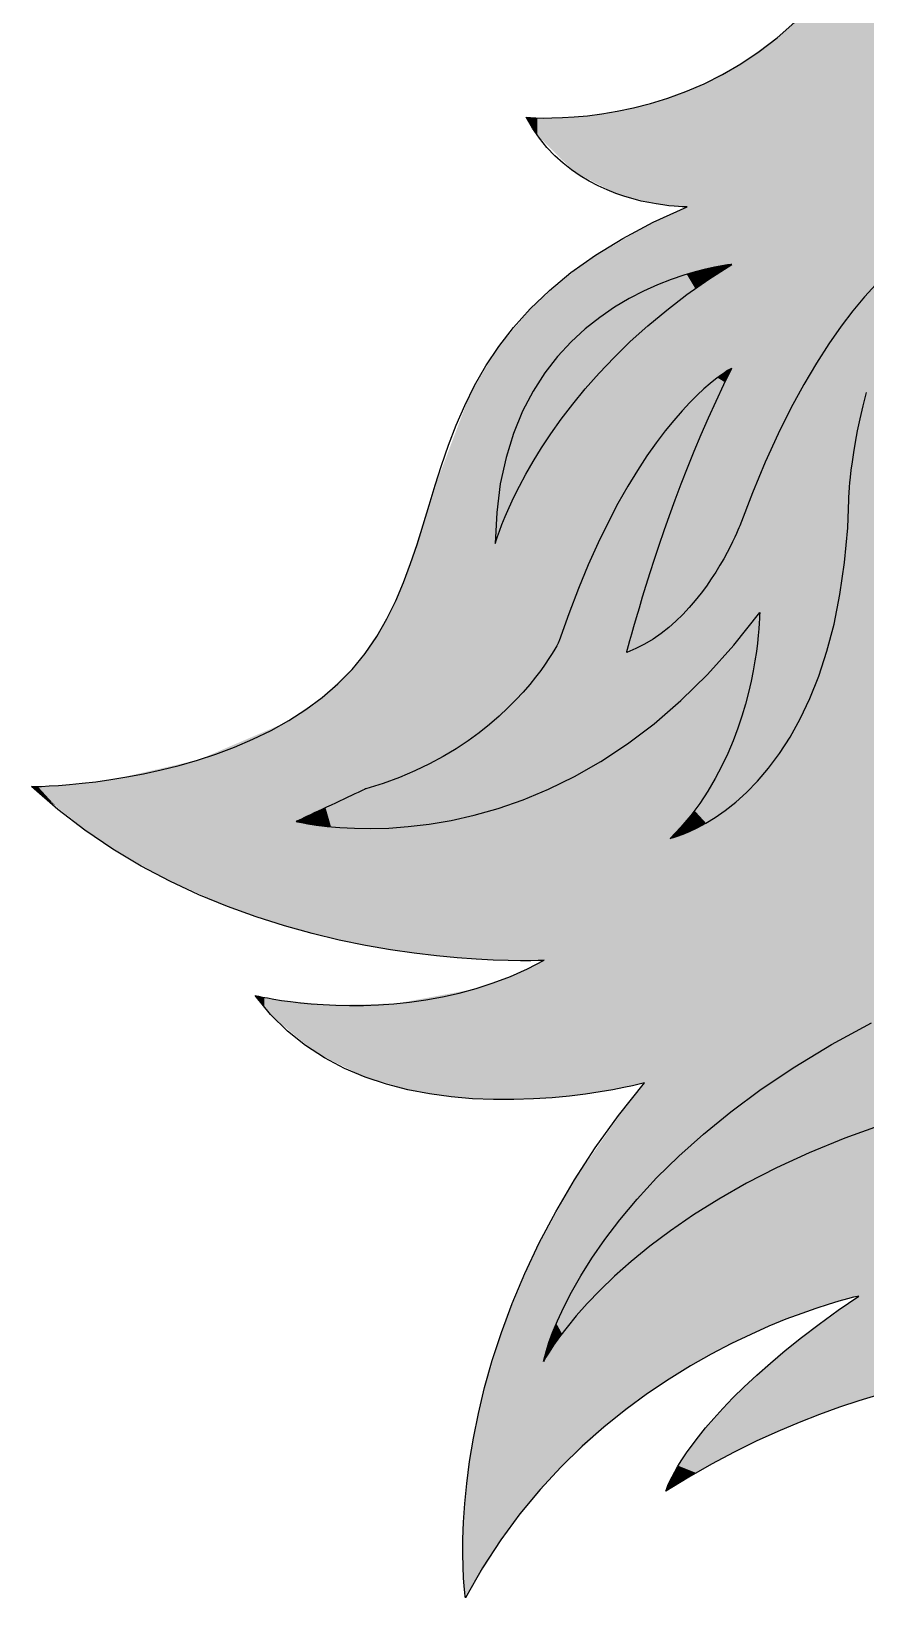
# Model space of a CAD drawing. Extents: x -42 to 1278, y -123 to 984.
# Drawn here: x -42 to 350, y -120 to 615 of the extents above; entities that cross this region are included whole.
import ezdxf

# ---------------------------------------------------------------- set-up
doc = ezdxf.new("R2010")
doc.units = 0
doc.layers.add('CABELLERA', color=7, linetype='CONTINUOUS')
doc.layers.add('CONTORNO_LON', color=7, linetype='CONTINUOUS')

# ---------------------------------------------------------------- blocks, each defined once
blk = doc.blocks.new('*U25')
at = {"layer": 'CONTORNO_LON', "color": 7, "linetype": 'CONTINUOUS'}
for points in [[(346.36, 21.97), (346, 742.89), (346.36, 743.09)], [(346, 21.88), (346, 742.89), (346.36, 21.97)], [(354.18, -24.93), (346.36, 743.09), (354.18, 747.39)], [(346.36, -27.32), (346.36, 743.09), (354.18, -24.93)], [(346, 21.88), (341.73, 652.1), (346, 658.5)], [(341.73, 20.84), (331.3, 636.45), (341.73, 652.1)], [(341.73, 20.84), (341.73, 652.1), (346, 21.88)], [(330.14, 17.42), (316.1, 619.96), (330.14, 634.72)], [(331.3, 17.82), (330.14, 634.72), (331.3, 636.45)], [(330.14, 17.42), (330.14, 634.72), (331.3, 17.82)], [(331.3, 17.82), (331.3, 636.45), (341.73, 20.84)], [(316.1, 12.55), (311.57, 615.2), (316.1, 619.96)], [(316.1, 12.55), (316.1, 619.96), (330.14, 17.42)], [(311.57, 10.66), (297.15, 604.44), (311.57, 615.2)], [(311.57, 10.66), (311.57, 615.2), (316.1, 12.55)], [(297.15, 4.65), (291.74, 600.4), (297.15, 604.44)], [(297.15, 4.65), (297.15, 604.44), (311.57, 10.66)], [(291.74, 1.92), (275.51, 591.79), (291.74, 600.4)], [(291.74, 1.92), (291.74, 600.4), (297.15, 4.65)], [(271.53, -8.66), (266, 587.64), (271.53, 589.68)], [(275.51, -6.24), (271.53, 589.68), (275.51, 591.79)], [(271.53, -8.66), (271.53, 589.68), (275.51, -6.24)], [(275.51, -6.24), (275.51, 591.79), (291.74, 1.92)], [(250.6, 534.47), (233.43, 577.89), (250.6, 582.1)], [(251.8, 534.34), (250.6, 582.1), (251.8, 582.39)], [(250.6, 534.47), (250.6, 582.1), (251.8, 534.34)], [(262.77, 533.08), (251.8, 582.39), (262.77, 586.44)], [(251.8, 534.34), (251.8, 582.39), (262.77, 533.08)], [(265.6, 533), (262.77, 586.44), (265.6, 587.49)], [(262.77, 533.08), (262.77, 586.44), (265.6, 533)], [(266, 533), (265.6, 587.49), (266, 587.64)], [(265.6, 533), (265.6, 587.49), (266, 533)], [(266, -12.04), (266, 587.64), (271.53, -8.66)], [(190.73, 574.59), (190.5, 575), (190.73, 574.98)], [(190.73, 574.59), (190.73, 574.98), (191.99, 572.29)], [(191.99, 572.29), (190.73, 574.98), (191.99, 574.91)], [(191.99, 572.29), (191.99, 574.91), (195.05, 567.53)], [(195.05, 567.53), (191.99, 574.91), (195.05, 574.73)], [(195.05, 567.53), (195.05, 574.73), (195.67, 566.57)], [(195.67, 566.57), (195.05, 574.73), (195.67, 574.73)], [(195.67, 566.57), (195.67, 574.73), (204.18, 558.19)], [(204.18, 558.19), (195.67, 574.73), (204.18, 574.71)], [(213.32, 549.2), (204.18, 574.71), (213.32, 575.29)], [(204.18, 558.19), (204.18, 574.71), (213.32, 549.2)], [(217.26, 547.18), (213.32, 575.29), (217.26, 575.55)], [(213.32, 549.2), (213.32, 575.29), (217.26, 547.18)], [(232.88, 539.18), (217.26, 575.55), (232.88, 577.81)], [(217.26, 547.18), (217.26, 575.55), (232.88, 539.18)], [(233.43, 539.03), (232.88, 577.81), (233.43, 577.89)], [(232.88, 539.18), (232.88, 577.81), (233.43, 539.03)], [(233.43, 539.03), (233.43, 577.89), (250.6, 534.47)], [(266, -12.04), (252.18, 526.66), (266, 533)], [(244.17, 121.54), (236.12, 517.66), (244.17, 522.44)], [(245.82, 121.95), (244.17, 522.44), (245.82, 523.42)], [(244.17, 121.54), (244.17, 522.44), (245.82, 121.95)], [(248.21, -23.44), (245.82, 523.42), (248.21, 524.84)], [(245.82, -25.23), (245.82, 523.42), (248.21, -23.44)], [(252.18, -20.47), (248.21, 524.84), (252.18, 526.66)], [(248.21, -23.44), (248.21, 524.84), (252.18, -20.47)], [(252.18, -20.47), (252.18, 526.66), (266, -12.04)], [(236.12, 119.76), (222.68, 509.68), (236.12, 517.66)], [(236.12, 119.76), (236.12, 517.66), (244.17, 121.54)], [(222.68, 117.41), (217.42, 506.56), (222.68, 509.68)], [(222.68, 117.41), (222.68, 509.68), (236.12, 119.76)], [(217.42, 116.77), (204.98, 496.09), (217.42, 506.56)], [(217.42, 116.77), (217.42, 506.56), (222.68, 117.41)], [(204.98, 115.27), (198.82, 490.89), (204.98, 496.09)], [(204.98, 115.27), (204.98, 496.09), (217.42, 116.77)], [(193.02, 179.32), (180.39, 470.55), (193.02, 485.67)], [(194.01, 179.35), (193.02, 485.67), (194.01, 486.85)], [(193.02, 179.32), (193.02, 485.67), (194.01, 179.35)], [(198.77, 179.49), (194.01, 486.85), (198.77, 490.85)], [(194.01, 179.35), (194.01, 486.85), (198.77, 179.49)], [(198.82, 179.4), (198.77, 490.85), (198.82, 490.89)], [(198.77, 179.49), (198.77, 490.85), (198.82, 179.4)], [(198.82, 114.94), (198.82, 490.89), (204.98, 115.27)], [(180.39, 179.4), (176.63, 466.05), (180.39, 470.55)], [(180.39, 179.4), (180.39, 470.55), (193.02, 179.32)], [(176.63, 179.59), (163.95, 444.51), (176.63, 466.05)], [(176.63, 179.59), (176.63, 466.05), (180.39, 179.4)], [(163.95, 180.23), (161.92, 439.14), (163.95, 444.51)], [(163.95, 180.23), (163.95, 444.51), (176.63, 179.59)], [(161.92, 180.34), (147.34, 400.6), (161.92, 439.14)], [(161.92, 180.34), (161.92, 439.14), (163.95, 180.23)], [(147.34, 181.83), (138.68, 373.96), (147.34, 400.6)], [(147.34, 181.83), (147.34, 400.6), (161.92, 180.34)], [(138.68, 182.72), (133.46, 357.89), (138.68, 373.96)], [(138.68, 182.72), (138.68, 373.96), (147.34, 181.83)], [(133.46, 183.58), (124.2, 337.85), (133.46, 357.89)], [(133.46, 183.58), (133.46, 357.89), (138.68, 182.72)], [(124.2, 185.11), (111.73, 319.36), (124.2, 337.85)], [(124.2, 185.11), (124.2, 337.85), (133.46, 183.58)], [(111.63, 187.18), (95.62, 303.43), (111.63, 319.21)], [(111.73, 187.16), (111.63, 319.21), (111.73, 319.36)], [(111.63, 187.18), (111.63, 319.21), (111.73, 187.16)], [(111.73, 187.16), (111.73, 319.36), (124.2, 185.11)], [(95.62, 191.02), (82.13, 294.19), (95.62, 303.43)], [(95.62, 191.02), (95.62, 303.43), (111.63, 187.18)], [(82.13, 194.24), (77.18, 290.8), (82.13, 294.19)], [(82.13, 194.24), (82.13, 294.19), (95.62, 191.02)], [(77.18, 195.88), (50.95, 279.58), (77.18, 290.8)], [(77.18, 195.88), (77.18, 290.8), (82.13, 194.24)], [(50.95, 204.57), (36.89, 273.57), (50.95, 279.58)], [(50.95, 204.57), (50.95, 279.58), (77.18, 195.88)], [(36.89, 210.85), (19.24, 269.5), (36.89, 273.57)], [(36.89, 210.85), (36.89, 273.57), (50.95, 204.57)], [(-1.49, 231.12), (-11.93, 263.32), (-1.49, 264.73)], [(19.24, 218.74), (-1.49, 264.73), (19.24, 269.5)], [(-1.49, 231.12), (-1.49, 264.73), (19.24, 218.74)], [(19.24, 218.74), (19.24, 269.5), (36.89, 210.85)], [(-38.51, 258.61), (-41.5, 261), (-38.51, 261.06)], [(-30.2, 251.97), (-38.51, 261.06), (-30.2, 261.47)], [(-38.51, 258.61), (-38.51, 261.06), (-30.2, 251.97)], [(-17.54, 241.84), (-30.2, 261.47), (-17.54, 262.57)], [(-30.2, 251.97), (-30.2, 261.47), (-17.54, 241.84)], [(-11.93, 237.35), (-17.54, 262.57), (-11.93, 263.32)], [(-17.54, 241.84), (-17.54, 262.57), (-11.93, 237.35)], [(-11.93, 237.35), (-11.93, 263.32), (-1.49, 231.12)], [(194.18, 114.69), (184.85, 172.66), (194.18, 176.97)], [(198.82, 114.94), (194.18, 176.97), (198.82, 179.4)], [(194.18, 114.69), (194.18, 176.97), (198.82, 114.94)], [(184.15, 114.16), (166.09, 166.01), (184.15, 172.41)], [(184.85, 114.2), (184.15, 172.41), (184.85, 172.66)], [(184.15, 114.16), (184.15, 172.41), (184.85, 114.2)], [(184.85, 114.2), (184.85, 172.66), (194.18, 114.69)], [(63.97, 162.38), (63.82, 162.56), (63.97, 162.89)], [(63.97, 162.38), (63.97, 162.89), (67.8, 157.79)], [(67.8, 157.79), (63.97, 162.89), (67.8, 162.08)], [(67.8, 157.79), (67.8, 162.08), (72.34, 152.33)], [(72.34, 152.33), (67.8, 162.08), (72.34, 161.31)], [(161.3, 114.89), (137.57, 160.69), (161.3, 165.11)], [(166.09, 114.74), (161.3, 165.11), (166.09, 166.01)], [(161.3, 114.89), (161.3, 165.11), (166.09, 114.74)], [(166.09, 114.74), (166.09, 166.01), (184.15, 114.16)], [(72.34, 152.33), (72.34, 161.31), (75.09, 150.07)], [(75.09, 150.07), (72.34, 161.31), (75.09, 160.83)], [(75.09, 150.07), (75.09, 160.83), (91.97, 136.18)], [(91.97, 136.18), (75.09, 160.83), (91.97, 159.18)], [(91.97, 136.18), (91.97, 159.18), (98.26, 133.02)], [(98.26, 133.02), (91.97, 159.18), (98.26, 158.57)], [(114.09, 125.09), (98.26, 158.57), (114.09, 158.91)], [(98.26, 133.02), (98.26, 158.57), (114.09, 125.09)], [(129.82, 120.52), (114.09, 158.91), (129.82, 159.24)], [(114.09, 125.09), (114.09, 158.91), (129.82, 120.52)], [(137.57, 118.27), (129.82, 159.24), (137.57, 160.69)], [(129.82, 120.52), (129.82, 159.24), (137.57, 118.27)], [(137.57, 118.27), (137.57, 160.69), (161.3, 114.89)], [(245.11, -25.77), (237.9, 111.96), (245.11, 120.92)], [(245.82, -25.23), (245.11, 120.92), (245.82, 121.95)], [(245.11, -25.77), (245.11, 120.92), (245.82, -25.23)], [(237.9, -31.16), (228.21, 98.08), (237.9, 111.96)], [(237.9, -31.16), (237.9, 111.96), (245.11, -25.77)], [(228.21, -38.42), (213.11, 76.45), (228.21, 98.08)], [(228.21, -38.42), (228.21, 98.08), (237.9, -31.16)], [(213.11, -52.51), (204.62, 60.98), (213.11, 76.45)], [(213.11, -52.51), (213.11, 76.45), (228.21, -38.42)], [(204.62, -60.43), (194.19, 41.97), (204.62, 60.98)], [(204.62, -60.43), (204.62, 60.98), (213.11, -52.51)], [(194.19, -72.88), (182.45, 14.06), (194.19, 41.97)], [(194.19, -72.88), (194.19, 41.97), (204.62, -60.43)], [(339.65, -29.44), (328.99, 9.66), (339.65, 17.3)], [(340.63, -29.07), (339.65, 17.3), (340.63, 17.98)], [(339.65, -29.44), (339.65, 17.3), (340.63, -29.07)], [(345.33, -27.63), (340.63, 17.98), (345.33, 21.21)], [(340.63, -29.07), (340.63, 17.98), (345.33, -27.63)], [(346.36, -27.32), (345.33, 21.21), (346.36, 21.97)], [(345.33, -27.63), (345.33, 21.21), (346.36, -27.32)], [(180.39, -90.16), (170.92, -21.34), (180.39, 9.16)], [(182.45, -86.89), (180.39, 9.16), (182.45, 14.06)], [(180.39, -90.16), (180.39, 9.16), (182.45, -86.89)], [(182.45, -86.89), (182.45, 14.06), (194.19, -72.88)], [(328.99, -33.39), (318.43, 1.41), (328.99, 9.66)], [(328.99, -33.39), (328.99, 9.66), (339.65, -29.44)], [(318.43, -37.31), (310.43, -4.83), (318.43, 1.41)], [(318.43, -37.31), (318.43, 1.41), (328.99, -33.39)], [(310.43, -40.87), (295.26, -18.17), (310.43, -4.83)], [(310.43, -40.87), (310.43, -4.83), (318.43, -37.31)], [(170.92, -105.16), (165.01, -48.87), (170.92, -21.34)], [(170.92, -105.16), (170.92, -21.34), (180.39, -90.16)], [(294.79, -47.84), (283.14, -30.23), (294.79, -18.63)], [(295.26, -47.63), (294.79, -18.63), (295.26, -18.17)], [(294.79, -47.84), (294.79, -18.63), (295.26, -47.63)], [(295.26, -47.63), (295.26, -18.17), (310.43, -40.87)], [(283.14, -54.03), (273.74, -40.9), (283.14, -30.23)], [(283.14, -54.03), (283.14, -30.23), (294.79, -47.84)], [(273.74, -59.02), (270.12, -45.96), (273.74, -40.9)], [(273.74, -59.02), (273.74, -40.9), (283.14, -54.03)], [(165.01, -114.52), (162.72, -66.49), (165.01, -48.87)], [(165.01, -114.52), (165.01, -48.87), (170.92, -105.16)], [(270.12, -60.94), (261.79, -57.6), (270.12, -45.96)], [(270.12, -60.94), (270.12, -45.96), (273.74, -59.02)], [(261.79, -65.96), (257.52, -65.91), (261.79, -57.6)], [(261.79, -65.96), (261.79, -57.6), (270.12, -60.94)], [(257.52, -68.54), (256.79, -67.33), (257.52, -65.91)], [(257.52, -68.54), (257.52, -65.91), (261.79, -65.96)], [(161.9, -118.79), (161.64, -77.62), (161.9, -72.82)], [(161.91, -118.79), (161.9, -72.82), (161.91, -72.79)], [(161.9, -118.79), (161.9, -72.82), (161.91, -118.79)], [(162.72, -118.14), (161.91, -72.79), (162.72, -66.49)], [(161.91, -118.79), (161.91, -72.79), (162.72, -118.14)], [(162.72, -118.14), (162.72, -66.49), (165.01, -114.52)], [(256.79, -68.92), (256.06, -69.29), (256.79, -67.33)], [(256.79, -68.92), (256.79, -67.33), (257.52, -68.54)], [(161.64, -116.46), (160.99, -89.41), (161.64, -77.62)], [(161.64, -116.46), (161.64, -77.62), (161.9, -118.79)], [(160.99, -107.23), (160.82, -92.46), (160.99, -89.41)], [(160.99, -107.23), (160.99, -89.41), (161.64, -116.46)]]:
    blk.add_solid(points, dxfattribs=at)
blk = doc.blocks.new('*U39')
at = {"layer": 'CABELLERA', "color": 7, "linetype": 'CONTINUOUS'}
for points in [[(261.46, 488.5), (256.9, 498.35), (261.46, 499.99)], [(263.47, 490.06), (261.46, 499.99), (263.47, 500.64)], [(261.46, 488.5), (261.46, 499.99), (263.47, 490.06)], [(265.77, 491.73), (263.47, 500.64), (265.77, 501.38)], [(263.47, 490.06), (263.47, 500.64), (265.77, 491.73)], [(269.8, 494.65), (265.77, 501.38), (269.8, 502.55)], [(265.77, 491.73), (265.77, 501.38), (269.8, 494.65)], [(270.92, 495.47), (269.8, 502.55), (270.92, 502.84)], [(269.8, 494.65), (269.8, 502.55), (270.92, 495.47)], [(273.5, 497.22), (270.92, 502.84), (273.5, 503.51)], [(270.92, 495.47), (270.92, 502.84), (273.5, 497.22)], [(276.84, 499.48), (273.5, 503.51), (276.84, 504.28)], [(273.5, 497.22), (273.5, 503.51), (276.84, 499.48)], [(278.76, 500.79), (276.84, 504.28), (278.76, 504.67)], [(276.84, 499.48), (276.84, 504.28), (278.76, 500.79)], [(279.78, 501.43), (278.76, 504.67), (279.78, 504.88)], [(278.76, 500.79), (278.76, 504.67), (279.78, 501.43)], [(282.27, 503.01), (279.78, 504.88), (282.27, 505.33)], [(279.78, 501.43), (279.78, 504.88), (282.27, 503.01)], [(284.28, 504.28), (282.27, 505.33), (284.28, 505.65)], [(282.27, 503.01), (282.27, 505.33), (284.28, 504.28)], [(285.76, 505.22), (284.28, 505.65), (285.76, 505.86)], [(284.28, 504.28), (284.28, 505.65), (285.76, 505.22)], [(286.68, 505.8), (285.76, 505.86), (286.68, 505.97)], [(285.76, 505.22), (285.76, 505.86), (286.68, 505.8)], [(286.68, 505.8), (286.68, 505.97), (287, 506)], [(243.34, 473.49), (242.18, 491.8), (243.34, 492.37)], [(247.22, 476.89), (243.34, 492.37), (247.22, 494.28)], [(243.34, 473.49), (243.34, 492.37), (247.22, 476.89)], [(249.68, 479.05), (247.22, 494.28), (249.68, 495.37)], [(247.22, 476.89), (247.22, 494.28), (249.68, 479.05)], [(252.14, 481.08), (249.68, 495.37), (252.14, 496.46)], [(249.68, 479.05), (249.68, 495.37), (252.14, 481.08)], [(256.39, 484.58), (252.14, 496.46), (256.39, 498.15)], [(252.14, 481.08), (252.14, 496.46), (256.39, 484.58)], [(256.9, 484.98), (256.39, 498.15), (256.9, 498.35)], [(256.39, 484.58), (256.39, 498.15), (256.9, 484.98)], [(256.9, 484.98), (256.9, 498.35), (261.46, 488.5)], [(231.69, 462.33), (226.7, 482.39), (231.69, 485.75)], [(231.88, 462.51), (231.69, 485.75), (231.88, 485.88)], [(231.69, 462.33), (231.69, 485.75), (231.88, 462.51)], [(237.05, 467.62), (231.88, 485.88), (237.05, 489.01)], [(231.88, 462.51), (231.88, 485.88), (237.05, 467.62)], [(237.34, 467.91), (237.05, 489.01), (237.34, 489.17)], [(237.05, 467.62), (237.05, 489.01), (237.34, 467.91)], [(242.18, 472.41), (237.34, 489.17), (242.18, 491.8)], [(237.34, 467.91), (237.34, 489.17), (242.18, 472.41)], [(242.18, 472.41), (242.18, 491.8), (243.34, 473.49)], [(221.38, 451.25), (216.7, 474.45), (221.38, 478.37)], [(221.56, 451.45), (221.38, 478.37), (221.56, 478.53)], [(221.38, 451.25), (221.38, 478.37), (221.56, 451.45)], [(226.37, 456.77), (221.56, 478.53), (226.37, 482.14)], [(221.56, 451.45), (221.56, 478.53), (226.37, 456.77)], [(226.7, 457.12), (226.37, 482.14), (226.7, 482.39)], [(226.37, 456.77), (226.37, 482.14), (226.7, 457.12)], [(226.7, 457.12), (226.7, 482.39), (231.69, 462.33)], [(212.33, 440.38), (211.56, 469.62), (212.33, 470.35)], [(216.5, 445.54), (212.33, 470.35), (216.5, 474.28)], [(212.33, 440.38), (212.33, 470.35), (216.5, 445.54)], [(216.7, 445.78), (216.5, 474.28), (216.7, 474.45)], [(216.5, 445.54), (216.5, 474.28), (216.7, 445.78)], [(216.7, 445.78), (216.7, 474.45), (221.38, 451.25)], [(206.78, 433.04), (204.48, 461.76), (206.78, 464.54)], [(208.26, 435.07), (206.78, 464.54), (208.26, 466.11)], [(206.78, 433.04), (206.78, 464.54), (208.26, 435.07)], [(211.56, 439.38), (208.26, 466.11), (211.56, 469.62)], [(208.26, 435.07), (208.26, 466.11), (211.56, 439.38)], [(211.56, 439.38), (211.56, 469.62), (212.33, 440.38)], [(200.98, 424.8), (197.84, 453), (200.98, 457.33)], [(202.19, 426.56), (200.98, 457.33), (202.19, 459)], [(200.98, 424.8), (200.98, 457.33), (202.19, 426.56)], [(204.48, 429.88), (202.19, 459), (204.48, 461.76)], [(202.19, 426.56), (202.19, 459), (204.48, 429.88)], [(204.48, 429.88), (204.48, 461.76), (206.78, 433.04)], [(197.75, 419.88), (194.79, 448.14), (197.75, 452.86)], [(197.84, 420.01), (197.75, 452.86), (197.84, 453)], [(197.75, 419.88), (197.75, 452.86), (197.84, 420.01)], [(197.84, 420.01), (197.84, 453), (200.98, 424.8)], [(192.08, 410.52), (190.01, 439.53), (192.08, 443.38)], [(193.77, 413.38), (192.08, 443.38), (193.77, 446.52)], [(192.08, 410.52), (192.08, 443.38), (193.77, 413.38)], [(194.79, 415.11), (193.77, 446.52), (194.79, 448.14)], [(193.77, 413.38), (193.77, 446.52), (194.79, 415.11)], [(194.79, 415.11), (194.79, 448.14), (197.75, 419.88)], [(187.39, 401.95), (186.61, 432.02), (187.39, 433.74)], [(189.62, 406.13), (187.39, 433.74), (189.62, 438.65)], [(187.39, 401.95), (187.39, 433.74), (189.62, 406.13)], [(190.01, 406.83), (189.62, 438.65), (190.01, 439.53)], [(189.62, 406.13), (189.62, 438.65), (190.01, 406.83)], [(190.01, 406.83), (190.01, 439.53), (192.08, 410.52)], [(185.39, 398), (183.62, 423.98), (185.39, 428.74)], [(186.61, 400.41), (185.39, 428.74), (186.61, 432.02)], [(185.39, 398), (185.39, 428.74), (186.61, 400.41)], [(186.61, 400.41), (186.61, 432.02), (187.39, 401.95)], [(183.62, 394.3), (182.05, 418.71), (183.62, 423.97)], [(183.62, 394.31), (183.62, 423.97), (183.62, 423.98)], [(183.62, 394.31), (183.62, 423.98), (185.39, 398)], [(183.62, 394.3), (183.62, 423.97), (183.62, 394.31)], [(180.69, 387.73), (179.52, 408.58), (180.69, 413.74)], [(181.06, 388.59), (180.69, 413.74), (181.06, 415.37)], [(180.69, 387.73), (180.69, 413.74), (181.06, 388.59)], [(182.05, 390.88), (181.06, 415.37), (182.05, 418.71)], [(181.06, 388.59), (181.06, 415.37), (182.05, 390.88)], [(182.05, 390.88), (182.05, 418.71), (183.62, 394.3)], [(178.97, 383.51), (178.53, 403.41), (178.97, 406.19)], [(179.52, 384.89), (178.97, 406.19), (179.52, 408.58)], [(178.97, 383.51), (178.97, 406.19), (179.52, 384.89)], [(179.52, 384.89), (179.52, 408.58), (180.69, 387.73)], [(177.72, 380.2), (177.41, 396.41), (177.72, 398.35)], [(178.53, 382.38), (177.72, 398.35), (178.53, 403.41)], [(177.72, 380.2), (177.72, 398.35), (178.53, 382.38)], [(178.53, 382.38), (178.53, 403.41), (178.97, 383.51)], [(177.08, 378.37), (176.59, 387.95), (177.08, 392.97)], [(177.41, 379.32), (177.08, 392.97), (177.41, 396.41)], [(177.08, 378.37), (177.08, 392.97), (177.41, 379.32)], [(177.41, 379.32), (177.41, 396.41), (177.72, 380.2)], [(176.41, 376.34), (176.26, 381.99), (176.41, 386.02)], [(176.59, 376.92), (176.41, 386.02), (176.59, 387.95)], [(176.41, 376.34), (176.41, 386.02), (176.59, 376.92)], [(176.59, 376.92), (176.59, 387.95), (177.08, 378.37)], [(176.06, 375.22), (176, 375), (176.06, 376.71)], [(176.26, 375.87), (176.06, 376.71), (176.26, 381.99)], [(176.06, 375.22), (176.06, 376.71), (176.26, 375.87)], [(176.26, 375.87), (176.26, 381.99), (176.41, 376.34)]]:
    blk.add_solid(points, dxfattribs=at)
blk = doc.blocks.new('*U43')
at = {"layer": 'CABELLERA', "color": 7, "linetype": 'CONTINUOUS'}
for points in [[(390.78, 520.89), (387.31, 520.89), (390.78, 522.17)], [(391.59, 521.69), (390.78, 522.17), (391.59, 522.39)], [(390.78, 520.89), (390.78, 522.17), (391.59, 521.69)], [(392.51, 522.52), (391.59, 522.39), (392.51, 522.63)], [(391.59, 521.69), (391.59, 522.39), (392.51, 522.52)], [(392.64, 522.65), (392.51, 522.63), (392.64, 522.66)], [(392.51, 522.52), (392.51, 522.63), (392.64, 522.65)], [(392.64, 522.65), (392.64, 522.66), (392.66, 522.67)], [(375.81, 503.27), (369.44, 510.07), (375.81, 514.68)], [(377.28, 505.53), (375.81, 514.68), (377.28, 515.56)], [(375.81, 503.27), (375.81, 514.68), (377.28, 505.53)], [(382.26, 511.53), (377.28, 515.56), (382.26, 518.5)], [(377.28, 505.53), (377.28, 515.56), (382.26, 511.53)], [(386.47, 516.6), (382.26, 518.5), (386.47, 520.49)], [(382.26, 511.53), (382.26, 518.5), (386.47, 516.6)], [(387.31, 517.44), (386.47, 520.49), (387.31, 520.89)], [(386.47, 516.6), (386.47, 520.49), (387.31, 517.44)], [(387.31, 517.44), (387.31, 520.89), (390.78, 520.89)], [(368.13, 491.05), (362.85, 504.5), (368.13, 509.12)], [(369.44, 493.55), (368.13, 509.12), (369.44, 510.07)], [(368.13, 491.05), (368.13, 509.12), (369.44, 493.55)], [(369.44, 493.55), (369.44, 510.07), (375.81, 503.27)], [(359.42, 472.98), (357.38, 499.48), (359.42, 501.5)], [(362.85, 481), (359.42, 501.5), (362.85, 504.5)], [(359.42, 472.98), (359.42, 501.5), (362.85, 481)], [(362.85, 481), (362.85, 504.5), (368.13, 491.05)], [(352.95, 455.61), (349.83, 491.51), (352.95, 494.9)], [(354.72, 460.65), (352.95, 494.9), (354.72, 496.82)], [(352.95, 455.61), (352.95, 494.9), (354.72, 460.65)], [(357.38, 468.24), (354.72, 496.82), (357.38, 499.48)], [(354.72, 460.65), (354.72, 496.82), (357.38, 468.24)], [(357.38, 468.24), (357.38, 499.48), (359.42, 472.98)], [(344.77, 421.79), (343.45, 483.84), (344.77, 485.54)], [(344.8, 421.98), (344.77, 485.54), (344.8, 485.57)], [(344.77, 421.79), (344.77, 485.54), (344.8, 421.98)], [(346.77, 432.13), (344.8, 485.57), (346.77, 487.89)], [(344.8, 421.98), (344.8, 485.57), (346.77, 432.13)], [(349.45, 443.46), (346.77, 487.89), (349.45, 491.06)], [(346.77, 432.13), (346.77, 487.89), (349.45, 443.46)], [(349.83, 444.78), (349.45, 491.06), (349.83, 491.51)], [(349.45, 443.46), (349.45, 491.06), (349.83, 444.78)], [(349.83, 444.78), (349.83, 491.51), (352.95, 455.61)], [(338.92, 359.38), (336.65, 474.8), (338.92, 477.96)], [(339.56, 364.94), (338.92, 477.96), (339.56, 478.85)], [(338.92, 359.38), (338.92, 477.96), (339.56, 364.94)], [(340.62, 374.11), (339.56, 478.85), (340.62, 480.2)], [(339.56, 364.94), (339.56, 478.85), (340.62, 374.11)], [(341.68, 389.94), (340.62, 480.2), (341.68, 481.57)], [(340.62, 374.11), (340.62, 480.2), (341.68, 389.94)], [(341.96, 398.29), (341.68, 481.57), (341.96, 481.93)], [(341.68, 389.94), (341.68, 481.57), (341.96, 398.29)], [(342, 400), (341.96, 481.93), (342, 481.98)], [(341.96, 398.29), (341.96, 481.93), (342, 400)], [(342.05, 400.71), (342, 481.98), (342.05, 482.04)], [(342, 400), (342, 481.98), (342, 400.01)], [(342, 400.01), (342, 481.98), (342, 481.98)], [(342, 400.01), (342, 481.98), (342, 400.06)], [(342, 400.06), (342, 481.98), (342, 481.98)], [(342, 400.06), (342, 481.98), (342.05, 400.71)], [(342.15, 402.04), (342.05, 482.04), (342.15, 482.17)], [(342.05, 400.71), (342.05, 482.04), (342.15, 402.04)], [(342.6, 406.59), (342.15, 482.17), (342.6, 482.75)], [(342.15, 402.04), (342.15, 482.17), (342.6, 406.59)], [(343.45, 413.35), (342.6, 482.75), (343.45, 483.84)], [(342.6, 406.59), (342.6, 482.75), (343.45, 413.35)], [(343.45, 413.35), (343.45, 483.84), (344.77, 421.79)], [(333.87, 333.11), (330.63, 465.99), (333.87, 470.88)], [(334.22, 334.7), (333.87, 470.88), (334.22, 471.41)], [(333.87, 333.11), (333.87, 470.88), (334.22, 334.7)], [(336.65, 345.73), (334.22, 471.41), (336.65, 474.8)], [(334.22, 334.7), (334.22, 471.41), (336.65, 345.73)], [(336.65, 345.73), (336.65, 474.8), (338.92, 359.38)], [(328.77, 316.05), (326.99, 460.27), (328.77, 463.19)], [(330.63, 321.49), (328.77, 463.19), (330.63, 465.99)], [(328.77, 316.05), (328.77, 463.19), (330.63, 321.49)], [(330.63, 321.49), (330.63, 465.99), (333.87, 333.11)], [(286.19, 455.59), (283.87, 455.44), (286.19, 456.89)], [(286.19, 455.59), (286.19, 456.89), (287, 457.33)], [(326.99, 310.83), (323.25, 454.14), (326.99, 460.27)], [(326.99, 310.83), (326.99, 460.27), (328.77, 316.05)], [(275.33, 432.23), (273.42, 447.09), (275.33, 448.86)], [(280.2, 442.69), (275.33, 448.86), (280.2, 452.83)], [(275.33, 432.23), (275.33, 448.86), (280.2, 442.69)], [(283.87, 450.6), (280.2, 452.83), (283.87, 455.44)], [(280.2, 442.69), (280.2, 452.83), (283.87, 450.6)], [(283.87, 450.6), (283.87, 455.44), (286.19, 455.59)], [(323.01, 301.08), (318.74, 446.15), (323.01, 453.72)], [(323.25, 301.65), (323.01, 453.72), (323.25, 454.14)], [(323.01, 301.08), (323.01, 453.72), (323.25, 301.65)], [(323.25, 301.65), (323.25, 454.14), (326.99, 310.83)], [(269.43, 418.19), (262.66, 436.21), (269.43, 443.38)], [(273.42, 428.12), (269.43, 443.38), (273.42, 447.09)], [(269.43, 418.19), (269.43, 443.38), (273.42, 428.12)], [(273.42, 428.12), (273.42, 447.09), (275.33, 432.23)], [(317.66, 290.25), (314.25, 437.67), (317.66, 444.22)], [(318.74, 292.2), (317.66, 444.22), (318.74, 446.15)], [(317.66, 290.25), (317.66, 444.22), (318.74, 292.2)], [(318.74, 292.2), (318.74, 446.15), (323.01, 301.08)], [(261.82, 399.23), (256.81, 429.14), (261.82, 435.2)], [(262.66, 401.33), (261.82, 435.2), (262.66, 436.21)], [(261.82, 399.23), (261.82, 435.2), (262.66, 401.33)], [(262.66, 401.33), (262.66, 436.21), (269.43, 418.19)], [(314.25, 284.16), (312.03, 433.4), (314.25, 437.67)], [(314.25, 284.16), (314.25, 437.67), (317.66, 290.25)], [(255.19, 380.8), (252.34, 423.26), (255.19, 427.18)], [(256.81, 385.5), (255.19, 427.18), (256.81, 429.14)], [(255.19, 380.8), (255.19, 427.18), (256.81, 385.5)], [(256.81, 385.5), (256.81, 429.14), (261.82, 399.23)], [(309.58, 276.92), (306.38, 421.63), (309.58, 428.31)], [(312.03, 280.71), (309.58, 428.31), (312.03, 433.4)], [(309.58, 276.92), (309.58, 428.31), (312.03, 280.71)], [(312.03, 280.71), (312.03, 433.4), (314.25, 284.16)], [(252.34, 372.56), (248.43, 417.88), (252.34, 423.26)], [(252.34, 372.56), (252.34, 423.26), (255.19, 380.8)], [(306.38, 272.57), (304.8, 418.07), (306.38, 421.63)], [(306.38, 272.57), (306.38, 421.63), (309.58, 276.92)], [(245.1, 350), (242.37, 408.58), (245.1, 412.89)], [(247.16, 356.57), (245.1, 412.89), (247.16, 416.12)], [(245.1, 350), (245.1, 412.89), (247.16, 356.57)], [(248.43, 360.65), (247.16, 416.12), (248.43, 417.88)], [(247.16, 356.57), (247.16, 416.12), (248.43, 360.65)], [(248.43, 360.65), (248.43, 417.88), (252.34, 372.56)], [(304.8, 270.43), (300.74, 408.88), (304.8, 418.07)], [(304.8, 270.43), (304.8, 418.07), (306.38, 272.57)], [(240.24, 333.46), (238.74, 402.86), (240.24, 405.23)], [(242.37, 340.86), (240.24, 405.23), (242.37, 408.58)], [(240.24, 333.46), (240.24, 405.23), (242.37, 340.86)], [(242.37, 340.86), (242.37, 408.58), (245.1, 350)], [(299.72, 342.29), (298.31, 402.93), (299.72, 406.38)], [(300, 342.67), (299.72, 406.38), (300, 407.07)], [(299.72, 342.29), (299.72, 406.38), (300, 342.67)], [(300.74, 265.57), (300, 407.07), (300.74, 408.88)], [(300, 264.69), (300, 407.07), (300.74, 265.57)], [(300.74, 265.57), (300.74, 408.88), (304.8, 270.43)], [(237.24, 280.47), (230.08, 387.22), (237.24, 400.16)], [(237.67, 280.78), (237.24, 400.16), (237.67, 400.93)], [(237.24, 280.47), (237.24, 400.16), (237.67, 280.78)], [(237.7, 324.1), (237.67, 400.93), (237.7, 400.98)], [(237.67, 323.99), (237.67, 400.93), (237.7, 324.1)], [(237.88, 324.81), (237.7, 400.98), (237.88, 401.31)], [(237.7, 324.1), (237.7, 400.98), (237.88, 324.81)], [(238.73, 328.01), (237.88, 401.31), (238.73, 402.86)], [(237.88, 324.81), (237.88, 401.31), (238.73, 328.01)], [(238.73, 328.01), (238.73, 402.86), (238.74, 328.03)], [(238.74, 328.03), (238.73, 402.86), (238.74, 402.86)], [(238.74, 328.03), (238.74, 402.86), (240.24, 333.46)], [(298.31, 340.41), (295.48, 395.99), (298.31, 402.93)], [(298.31, 340.41), (298.31, 402.93), (299.72, 342.29)], [(295.12, 336.29), (292.33, 387.83), (295.12, 395.11)], [(295.48, 336.72), (295.12, 395.11), (295.48, 395.99)], [(295.12, 336.29), (295.12, 395.11), (295.48, 336.72)], [(295.48, 336.72), (295.48, 395.99), (298.31, 340.41)], [(230.08, 275.77), (225.72, 378.46), (230.08, 387.22)], [(230.08, 275.77), (230.08, 387.22), (237.24, 280.47)], [(290.55, 330.74), (289.82, 381.3), (290.55, 383.03)], [(290.66, 330.88), (290.55, 383.03), (290.66, 383.33)], [(290.55, 330.74), (290.55, 383.03), (290.66, 330.88)], [(290.66, 330.88), (290.66, 383.33), (290.67, 330.88)], [(290.67, 330.88), (290.66, 383.33), (290.67, 383.33)], [(290.94, 331.22), (290.67, 383.33), (290.94, 384.09)], [(290.67, 330.88), (290.67, 383.33), (290.67, 330.88)], [(290.67, 330.88), (290.67, 383.33), (290.67, 383.33)], [(290.67, 330.88), (290.67, 383.33), (290.94, 331.22)], [(292.33, 332.91), (290.94, 384.09), (292.33, 387.83)], [(290.94, 331.22), (290.94, 384.09), (292.33, 332.91)], [(292.33, 332.91), (292.33, 387.83), (295.12, 336.29)], [(225.54, 272.79), (221.36, 369.03), (225.54, 378.06)], [(225.72, 272.91), (225.54, 378.06), (225.72, 378.46)], [(225.54, 272.79), (225.54, 378.06), (225.72, 272.91)], [(225.72, 272.91), (225.72, 378.46), (230.08, 275.77)], [(288.45, 328.19), (286.42, 374.05), (288.45, 378.23)], [(289.82, 329.86), (288.45, 378.23), (289.82, 381.3)], [(288.45, 328.19), (288.45, 378.23), (289.82, 329.86)], [(289.82, 329.86), (289.82, 381.3), (290.55, 330.74)], [(221.36, 270.4), (217.03, 358.93), (221.36, 369.03)], [(221.36, 270.4), (221.36, 369.03), (225.54, 272.79)], [(283.74, 322.53), (280.41, 363.28), (283.74, 368.99)], [(284.05, 322.86), (283.74, 368.99), (284.05, 369.57)], [(283.74, 322.53), (283.74, 368.99), (284.05, 322.86)], [(286.42, 325.73), (284.05, 369.57), (286.42, 374.05)], [(284.05, 322.86), (284.05, 369.57), (286.42, 325.73)], [(286.42, 325.73), (286.42, 374.05), (288.45, 328.19)], [(280.41, 318.95), (276.45, 357.16), (280.41, 363.28)], [(280.41, 318.95), (280.41, 363.28), (283.74, 322.53)], [(217.03, 267.91), (213.94, 351.17), (217.03, 358.93)], [(217.03, 267.91), (217.03, 358.93), (221.36, 270.4)], [(276.45, 314.67), (272.45, 351.69), (276.45, 357.16)], [(276.45, 314.67), (276.45, 357.16), (280.41, 318.95)], [(212.73, 265.55), (208.5, 336.6), (212.73, 348.13)], [(213.94, 266.15), (212.73, 348.13), (213.94, 351.17)], [(212.73, 265.55), (212.73, 348.13), (213.94, 266.15)], [(213.94, 266.15), (213.94, 351.17), (217.03, 267.91)], [(271.84, 309.78), (266.59, 344.58), (271.84, 350.85)], [(272.45, 310.37), (271.84, 350.85), (272.45, 351.69)], [(271.84, 309.78), (271.84, 350.85), (272.45, 310.37)], [(272.45, 310.37), (272.45, 351.69), (276.45, 314.67)], [(260.71, 299.15), (254.2, 333.11), (260.71, 338.59)], [(260.75, 299.19), (260.71, 338.59), (260.75, 338.63)], [(260.71, 299.15), (260.71, 338.59), (260.75, 299.19)], [(266.59, 304.77), (260.75, 338.63), (266.59, 344.58)], [(260.75, 299.19), (260.75, 338.63), (266.59, 304.77)], [(266.59, 304.77), (266.59, 344.58), (271.84, 309.78)], [(299.88, 264.56), (299.56, 334.3), (299.88, 339.08)], [(299.97, 264.66), (299.88, 339.08), (299.97, 341.37)], [(299.88, 264.56), (299.88, 339.08), (299.97, 264.66)], [(299.99, 264.68), (299.97, 341.37), (299.99, 341.93)], [(299.97, 264.66), (299.97, 341.37), (299.99, 264.68)], [(300, 264.69), (299.99, 341.93), (300, 342.56)], [(299.99, 264.68), (299.99, 341.93), (300, 264.69)], [(300, 264.69), (300, 342.66), (300, 342.67)], [(300, 264.69), (300, 342.56), (300, 342.66)], [(300, 264.69), (300, 342.66), (300, 264.69)], [(300, 264.69), (300, 342.56), (300, 264.69)], [(208.5, 263.45), (206.41, 330.56), (208.5, 336.6)], [(208.5, 263.45), (208.5, 336.6), (212.73, 265.55)], [(254.2, 293.65), (249, 329.66), (254.2, 333.11)], [(254.2, 293.65), (254.2, 333.11), (260.71, 299.15)], [(299.56, 264.22), (298.9, 327.87), (299.56, 334.3)], [(299.56, 264.22), (299.56, 334.3), (299.88, 264.56)], [(203.78, 261.1), (202.5, 323.2), (203.78, 325.26)], [(205.35, 261.88), (203.78, 325.26), (205.35, 328.07)], [(203.78, 261.1), (203.78, 325.26), (205.35, 261.88)], [(205.98, 262.2), (205.35, 328.07), (205.98, 329.3)], [(205.35, 261.88), (205.35, 328.07), (205.98, 262.2)], [(206, 262.2), (205.98, 329.3), (206, 329.33)], [(205.98, 262.2), (205.98, 329.3), (206, 262.2)], [(206.41, 262.41), (206, 329.33), (206.41, 330.56)], [(206, 262.2), (206, 329.33), (206, 262.2)], [(206, 262.2), (206, 329.33), (206, 329.33)], [(206, 262.2), (206, 329.33), (206.41, 262.41)], [(206.41, 262.41), (206.41, 330.56), (208.5, 263.45)], [(239.29, 282), (237.67, 323.99), (239.29, 324.6)], [(237.67, 280.78), (237.67, 323.99), (239.29, 282)], [(247.06, 287.8), (239.29, 324.6), (247.06, 328.37)], [(239.29, 282), (239.29, 324.6), (247.06, 287.8)], [(249, 289.24), (247.06, 328.37), (249, 329.66)], [(247.06, 287.8), (247.06, 328.37), (249, 289.24)], [(249, 289.24), (249, 329.66), (254.2, 293.65)], [(298.9, 263.53), (297.78, 320.03), (298.9, 327.87)], [(298.9, 263.53), (298.9, 327.87), (299.56, 264.22)], [(201.21, 259.92), (197.59, 315.89), (201.21, 321.13)], [(202.5, 260.47), (201.21, 321.13), (202.5, 323.2)], [(201.21, 259.92), (201.21, 321.13), (202.5, 260.47)], [(202.5, 260.47), (202.5, 323.2), (203.78, 261.1)], [(297.78, 262.35), (296.09, 311.02), (297.78, 320.03)], [(297.78, 262.35), (297.78, 320.03), (298.9, 263.53)], [(192.86, 256.36), (191.26, 307.96), (192.86, 309.79)], [(197.59, 258.37), (192.86, 309.79), (197.59, 315.89)], [(192.86, 256.36), (192.86, 309.79), (197.59, 258.37)], [(197.59, 258.37), (197.59, 315.89), (201.21, 259.92)], [(296.09, 260.57), (295.13, 307.04), (296.09, 311.02)], [(296.09, 260.57), (296.09, 311.02), (297.78, 262.35)], [(186.98, 254.13), (180.29, 296.35), (186.98, 303.07)], [(191.26, 255.68), (186.98, 303.07), (191.26, 307.96)], [(186.98, 254.13), (186.98, 303.07), (191.26, 255.68)], [(191.26, 255.68), (191.26, 307.96), (192.86, 256.36)], [(295.13, 259.56), (293.7, 301.11), (295.13, 307.04)], [(295.13, 259.56), (295.13, 307.04), (296.09, 260.57)], [(179.9, 251.6), (171.54, 288.69), (179.9, 295.95)], [(180.29, 251.72), (179.9, 295.95), (180.29, 296.35)], [(179.9, 251.6), (179.9, 295.95), (180.29, 251.72)], [(180.29, 251.72), (180.29, 296.35), (186.98, 254.13)], [(293.7, 258.3), (290.49, 290.54), (293.7, 301.11)], [(293.7, 258.3), (293.7, 301.11), (295.13, 259.56)], [(169.63, 248.51), (161.87, 281.51), (169.63, 287.27)], [(171.54, 249.09), (169.63, 287.27), (171.54, 288.69)], [(169.63, 248.51), (169.63, 287.27), (171.54, 249.09)], [(171.54, 249.09), (171.54, 288.69), (179.9, 251.6)], [(290.49, 255.47), (286.35, 279.57), (290.49, 290.54)], [(290.49, 255.47), (290.49, 290.54), (293.7, 258.3)], [(159.34, 246), (150.83, 274.64), (159.34, 279.93)], [(161.87, 246.62), (159.34, 279.93), (161.87, 281.51)], [(159.34, 246), (159.34, 279.93), (161.87, 246.62)], [(161.87, 246.62), (161.87, 281.51), (169.63, 248.51)], [(286.35, 251.82), (285.69, 278.16), (286.35, 279.57)], [(286.35, 251.82), (286.35, 279.57), (290.49, 255.47)], [(149.46, 244.1), (140.06, 269.19), (149.46, 273.95)], [(150.83, 244.36), (149.46, 273.95), (150.83, 274.64)], [(149.46, 244.1), (149.46, 273.95), (150.83, 244.36)], [(150.83, 244.36), (150.83, 274.64), (159.34, 246)], [(285.69, 251.24), (281.15, 268.44), (285.69, 278.16)], [(285.69, 251.24), (285.69, 278.16), (286.35, 251.82)], [(131.17, 241.89), (124.43, 262.83), (131.17, 265.5)], [(138.37, 242.59), (131.17, 265.5), (138.37, 268.34)], [(131.17, 241.89), (131.17, 265.5), (138.37, 242.59)], [(140.06, 242.75), (138.37, 268.34), (140.06, 269.19)], [(138.37, 242.59), (138.37, 268.34), (140.06, 242.75)], [(140.06, 242.75), (140.06, 269.19), (149.46, 244.1)], [(281.15, 248.07), (276.94, 261.17), (281.15, 268.44)], [(281.15, 248.07), (281.15, 268.44), (285.69, 251.24)], [(112.32, 241.4), (108.2, 256.65), (112.32, 258.59)], [(114.25, 241.36), (112.32, 258.59), (114.25, 259.49)], [(112.32, 241.4), (112.32, 258.59), (114.25, 241.36)], [(115.19, 241.33), (114.25, 259.49), (115.19, 259.94)], [(114.25, 241.36), (114.25, 259.49), (115.19, 241.33)], [(115.24, 241.33), (115.19, 259.94), (115.24, 259.96)], [(115.19, 241.33), (115.19, 259.94), (115.24, 241.33)], [(115.32, 241.33), (115.24, 259.96), (115.32, 259.99)], [(115.24, 241.33), (115.24, 259.96), (115.32, 241.33)], [(115.33, 241.33), (115.32, 259.99), (115.33, 260)], [(115.32, 241.33), (115.32, 259.99), (115.33, 241.33)], [(116.89, 241.36), (115.33, 260), (116.89, 260.44)], [(115.33, 241.33), (115.33, 260), (116.89, 241.36)], [(122.87, 241.44), (116.89, 260.44), (122.87, 262.34)], [(116.89, 241.36), (116.89, 260.44), (122.87, 241.44)], [(124.43, 241.52), (122.87, 262.34), (124.43, 262.83)], [(122.87, 241.44), (122.87, 262.34), (124.43, 241.52)], [(124.43, 241.52), (124.43, 262.83), (131.17, 241.89)], [(274.77, 243.95), (269.34, 249.87), (274.77, 257.42)], [(276.94, 245.14), (274.77, 257.42), (276.94, 261.17)], [(274.77, 243.95), (274.77, 257.42), (276.94, 245.14)], [(276.94, 245.14), (276.94, 261.17), (281.15, 248.07)], [(96.45, 242.4), (91.82, 248.96), (96.45, 251.14)], [(99, 242.16), (96.45, 251.14), (99, 252.33)], [(96.45, 242.4), (96.45, 251.14), (99, 242.16)], [(101.93, 241.88), (99, 252.33), (101.93, 253.71)], [(99, 242.16), (99, 252.33), (101.93, 241.88)], [(106.41, 241.61), (101.93, 253.71), (106.41, 255.81)], [(101.93, 241.88), (101.93, 253.71), (106.41, 241.61)], [(108.2, 241.5), (106.41, 255.81), (108.2, 256.65)], [(106.41, 241.61), (106.41, 255.81), (108.2, 241.5)], [(108.2, 241.5), (108.2, 256.65), (112.32, 241.4)], [(269.34, 240.96), (267.09, 246.74), (269.34, 249.87)], [(269.34, 240.96), (269.34, 249.87), (274.77, 243.95)], [(82.76, 244.64), (82.69, 244.66), (82.76, 244.71)], [(83.45, 244.48), (82.76, 244.71), (83.45, 245.04)], [(82.76, 244.64), (82.76, 244.71), (83.45, 244.48)], [(83.75, 244.42), (83.45, 245.04), (83.75, 245.18)], [(83.45, 244.48), (83.45, 245.04), (83.75, 244.42)], [(85.26, 244.09), (83.75, 245.18), (85.26, 245.89)], [(83.75, 244.42), (83.75, 245.18), (85.26, 244.09)], [(85.68, 244.02), (85.26, 245.89), (85.68, 246.08)], [(85.26, 244.09), (85.26, 245.89), (85.68, 244.02)], [(88.07, 243.57), (85.68, 246.08), (88.07, 247.2)], [(85.68, 244.02), (85.68, 246.08), (88.07, 243.57)], [(91.59, 243.02), (88.07, 247.2), (91.59, 248.86)], [(88.07, 243.57), (88.07, 247.2), (91.59, 243.02)], [(91.82, 242.98), (91.59, 248.86), (91.82, 248.96)], [(91.59, 243.02), (91.59, 248.86), (91.82, 242.98)], [(91.82, 242.98), (91.82, 248.96), (96.45, 242.4)], [(263.35, 238.36), (261.09, 240.09), (263.35, 242.59)], [(267.09, 239.98), (263.35, 242.59), (267.09, 246.74)], [(263.35, 238.36), (263.35, 242.59), (267.09, 239.98)], [(267.09, 239.98), (267.09, 246.74), (269.34, 240.96)], [(258.36, 236.75), (258, 236.67), (258.36, 237.07)], [(259.41, 237.04), (258.36, 237.07), (259.41, 238.23)], [(258.36, 236.75), (258.36, 237.07), (259.41, 237.04)], [(261.09, 237.56), (259.41, 238.23), (261.09, 240.09)], [(259.41, 237.04), (259.41, 238.23), (261.09, 237.56)], [(261.09, 237.56), (261.09, 240.09), (263.35, 238.36)]]:
    blk.add_solid(points, dxfattribs=at)
blk = doc.blocks.new('*U45')
at = {"layer": 'CABELLERA', "color": 7, "linetype": 'CONTINUOUS'}
for points in [[(359.81, 103.1), (342, 144.56), (359.81, 153.99)], [(338.16, 95.26), (323.26, 133.67), (338.16, 142.53)], [(342, 96.83), (338.16, 142.53), (342, 144.56)], [(338.16, 95.26), (338.16, 142.53), (342, 96.83)], [(342, 96.83), (342, 144.56), (359.81, 103.1)], [(323.26, 89.21), (318.5, 130.84), (323.26, 133.67)], [(323.26, 89.21), (323.26, 133.67), (338.16, 95.26)], [(318.5, 87.01), (306.09, 122.57), (318.5, 130.84)], [(318.5, 87.01), (318.5, 130.84), (323.26, 89.21)], [(300.76, 78.46), (290.42, 111.34), (300.76, 119.02)], [(306.09, 81.25), (300.76, 119.02), (306.09, 122.57)], [(300.76, 78.46), (300.76, 119.02), (306.09, 81.25)], [(306.09, 81.25), (306.09, 122.57), (318.5, 87.01)], [(290.42, 73.05), (284.83, 107.18), (290.42, 111.34)], [(290.42, 73.05), (290.42, 111.34), (300.76, 78.46)], [(284.83, 69.77), (276.22, 100.04), (284.83, 107.18)], [(284.83, 69.77), (284.83, 107.18), (290.42, 73.05)], [(276.22, 64.72), (270.61, 95.39), (276.22, 100.04)], [(276.22, 64.72), (276.22, 100.04), (284.83, 69.77)], [(263.41, 56.36), (258.02, 83.77), (263.41, 88.75)], [(270.61, 61.06), (263.41, 88.75), (270.61, 95.39)], [(263.41, 56.36), (263.41, 88.75), (270.61, 61.06)], [(270.61, 61.06), (270.61, 95.39), (276.22, 64.72)], [(258.02, 52.46), (251.95, 77.54), (258.02, 83.77)], [(258.02, 52.46), (258.02, 83.77), (263.41, 56.36)], [(251.95, 48.06), (246.96, 72.41), (251.95, 77.54)], [(251.95, 48.06), (251.95, 77.54), (258.02, 52.46)], [(241.77, 39.95), (237.32, 61.41), (241.77, 66.49)], [(246.96, 44.08), (241.77, 66.49), (246.96, 72.41)], [(241.77, 39.95), (241.77, 66.49), (246.96, 44.08)], [(246.96, 44.08), (246.96, 72.41), (251.95, 48.06)], [(237.32, 36.05), (232.83, 55.69), (237.32, 61.41)], [(237.32, 36.05), (237.32, 61.41), (241.77, 39.95)], [(232.83, 32.11), (229.03, 50.85), (232.83, 55.69)], [(232.83, 32.11), (232.83, 55.69), (237.32, 36.05)], [(225.07, 24.66), (221.98, 40.85), (225.07, 45.23)], [(229.03, 28.46), (225.07, 45.23), (229.03, 50.85)], [(225.07, 24.66), (225.07, 45.23), (229.03, 28.46)], [(229.03, 28.46), (229.03, 50.85), (232.83, 32.11)], [(221.98, 21.42), (218.43, 35.22), (221.98, 40.85)], [(221.98, 21.42), (221.98, 40.85), (225.07, 24.66)], [(216.07, 15.01), (212.85, 25.77), (216.07, 31.48)], [(218.43, 17.7), (216.07, 31.48), (218.43, 35.22)], [(216.07, 15.01), (216.07, 31.48), (218.43, 17.7)], [(218.43, 17.7), (218.43, 35.22), (221.98, 21.42)], [(211.21, 9.29), (208.28, 17.01), (211.21, 22.86)], [(212.85, 11.33), (211.21, 22.86), (212.85, 25.77)], [(211.21, 9.29), (211.21, 22.86), (212.85, 11.33)], [(212.85, 11.33), (212.85, 25.77), (216.07, 15.01)], [(207.31, 4.34), (204.67, 9.12), (207.31, 15.08)], [(208.28, 5.65), (207.31, 15.08), (208.28, 17.01)], [(207.31, 4.34), (207.31, 15.08), (208.28, 5.65)], [(208.28, 5.65), (208.28, 17.01), (211.21, 9.29)], [(204.27, 0.19), (202, 2.4), (204.27, 8.22)], [(204.67, 0.77), (204.27, 8.22), (204.67, 9.12)], [(204.27, 0.19), (204.27, 8.22), (204.67, 0.77)], [(204.67, 0.77), (204.67, 9.12), (207.31, 4.34)], [(201.96, -3.2), (200.4, -2.3), (201.96, 2.28)], [(202, -3.14), (201.96, 2.28), (202, 2.4)], [(201.96, -3.2), (201.96, 2.28), (202, -3.14)], [(202, -3.14), (202, 2.4), (204.27, 0.19)], [(199.01, -8.02), (198.83, -7.93), (199.01, -7.19)], [(199.37, -7.41), (199.01, -7.19), (199.37, -5.77)], [(199.01, -8.02), (199.01, -7.19), (199.37, -7.41)], [(200.09, -6.17), (199.37, -5.77), (200.09, -3.33)], [(199.37, -7.41), (199.37, -5.77), (200.09, -6.17)], [(200.4, -5.68), (200.09, -3.33), (200.4, -2.3)], [(200.09, -6.17), (200.09, -3.33), (200.4, -5.68)], [(200.4, -5.68), (200.4, -2.3), (201.96, -3.2)], [(198.83, -8.37), (198.67, -8.67), (198.83, -7.93)], [(198.83, -8.37), (198.83, -7.93), (199.01, -8.02)]]:
    blk.add_solid(points, dxfattribs=at)

msp = doc.modelspace()

# ---------------------------------------------------------------- linework, layer by layer
at = {"layer": 'CABELLERA', "color": 7}
msp.add_lwpolyline([(176, 375), (176.11, 375.39), (176.47, 376.53), (177.08, 378.37), (177.97, 380.88), (179.17, 384.02), (180.69, 387.73), (182.55, 391.99), (184.78, 396.74), (187.39, 401.95), (190.41, 407.57), (193.86, 413.56), (197.75, 419.88), (202.11, 426.48), (206.97, 433.33), (212.33, 440.38), (218.22, 447.59), (224.67, 454.92), (231.69, 462.33), (239.3, 469.77), (247.53, 477.2), (256.39, 484.58), (265.91, 491.87), (276.11, 499.02), (287, 506), (286.44, 505.94), (284.84, 505.73), (282.27, 505.33), (278.85, 504.7), (274.66, 503.78), (269.8, 502.55), (264.36, 500.94), (258.44, 498.93), (252.14, 496.46), (245.55, 493.49), (238.76, 489.97), (231.87, 485.87), (224.98, 481.15), (218.18, 475.74), (211.56, 469.62), (205.22, 462.74), (199.26, 455.05), (193.77, 446.52), (188.84, 437.09), (184.57, 426.72), (181.06, 415.37), (178.39, 403), (176.68, 389.55)], close=True, dxfattribs=at)
for points in [[(354.4, 496.49), (349.17, 490.76), (343.74, 484.26), (338.15, 476.94), (332.42, 468.76), (326.57, 459.67), (320.64, 449.62), (314.66, 438.56), (308.64, 426.45), (302.62, 413.24), (296.62, 398.89), (290.67, 383.33), (290.57, 383.1), (290.29, 382.41), (289.82, 381.3), (289.17, 379.82), (288.33, 377.98), (287.31, 375.84), (286.1, 373.42), (284.7, 370.76), (283.12, 367.89), (281.36, 364.85), (279.42, 361.68), (277.29, 358.4), (274.98, 355.06), (272.49, 351.69), (269.82, 348.32), (266.96, 344.99), (263.93, 341.74), (260.71, 338.59), (257.32, 335.59), (253.74, 332.77), (249.99, 330.17), (246.06, 327.81), (241.95, 325.74), (237.67, 323.98), (237.76, 324.35), (238.04, 325.44), (238.51, 327.2), (239.17, 329.6), (240, 332.61), (241.01, 336.19), (242.2, 340.31), (243.57, 344.93), (245.1, 350), (246.81, 355.51), (248.67, 361.41), (250.71, 367.66), (252.9, 374.23), (255.26, 381.08), (257.77, 388.19), (260.43, 395.5), (263.25, 402.99), (266.21, 410.62), (269.33, 418.36), (272.58, 426.16), (275.98, 433.99), (279.52, 441.83), (283.19, 449.62), (287, 457.33), (286.77, 457.21), (286.08, 456.83), (284.97, 456.15), (283.45, 455.17), (281.56, 453.84), (279.31, 452.15), (276.73, 450.06), (273.85, 447.56), (270.69, 444.61), (267.27, 441.19), (263.61, 437.27), (259.75, 432.83), (255.7, 427.85), (251.5, 422.29), (247.16, 416.12), (242.7, 409.33), (238.16, 401.89), (233.56, 393.77), (228.92, 384.95), (224.27, 375.39), (219.62, 365.08), (215.01, 353.98), (210.46, 342.07), (206, 329.33), (205.87, 329.08), (205.49, 328.33), (204.84, 327.12), (203.91, 325.49), (202.7, 323.48), (201.21, 321.13), (199.41, 318.45), (197.31, 315.51), (194.89, 312.32), (192.15, 308.93), (189.08, 305.36), (185.67, 301.67), (181.91, 297.88), (177.79, 294.02), (173.32, 290.14), (168.47, 286.27), (163.24, 282.45), (157.62, 278.71), (151.61, 275.09), (145.2, 271.62), (138.37, 268.34), (131.12, 265.29), (123.44, 262.5), (115.33, 260), (115.17, 259.92), (114.69, 259.7), (113.93, 259.34), (112.91, 258.87), (111.67, 258.28), (110.23, 257.61), (108.62, 256.85), (106.86, 256.03), (105, 255.15), (103.04, 254.23), (101.04, 253.29), (99, 252.33), (96.96, 251.38), (94.95, 250.43), (93, 249.52), (91.13, 248.64), (89.38, 247.82), (87.77, 247.06), (86.33, 246.39), (85.09, 245.8), (84.07, 245.33), (83.31, 244.97), (82.83, 244.74), (82.67, 244.67), (83.29, 244.52), (85.11, 244.13), (88.07, 243.57), (92.1, 242.94), (97.14, 242.32), (103.12, 241.79), (109.99, 241.43), (117.68, 241.33), (126.12, 241.57), (135.25, 242.24), (145.01, 243.41), (155.33, 245.17), (166.15, 247.6), (177.41, 250.79), (189.05, 254.82), (200.99, 259.78), (213.17, 265.74), (225.54, 272.79), (238.03, 281.02), (250.57, 290.5), (263.1, 301.32), (275.56, 313.57), (287.88, 327.32), (300, 342.67), (300, 342.34), (299.97, 341.37), (299.92, 339.81), (299.8, 337.69), (299.62, 335.04), (299.34, 331.92), (298.96, 328.35), (298.44, 324.37), (297.78, 320.03), (296.96, 315.35), (295.95, 310.39), (294.75, 305.17), (293.32, 299.73), (291.66, 294.12), (289.74, 288.37), (287.55, 282.52), (285.07, 276.6), (282.28, 270.67), (279.16, 264.74), (275.69, 258.87), (271.86, 253.09), (267.65, 247.44), (263.03, 241.95), (258, 236.67), (258.41, 236.77), (259.6, 237.09), (261.5, 237.7), (264.04, 238.63), (267.14, 239.93), (270.75, 241.66), (274.79, 243.85), (279.18, 246.57), (283.87, 249.85), (288.79, 253.75), (293.85, 258.31), (299, 263.58), (304.16, 269.62), (309.27, 276.46), (314.25, 284.16), (319.04, 292.77), (323.56, 302.32), (327.75, 312.89), (331.54, 324.5), (334.85, 337.21), (337.62, 351.06), (339.79, 366.12), (341.27, 382.41), (342, 400), (342.03, 400.41), (342.12, 401.62), (342.29, 403.58), (342.56, 406.22), (342.94, 409.49), (343.45, 413.35), (344.1, 417.75), (344.91, 422.62), (345.9, 427.91), (347.08, 433.58), (348.47, 439.58), (350.08, 445.83)], [(357.69, 102.45), (339.84, 96), (323.26, 89.21), (307.92, 82.15), (293.78, 74.89), (280.79, 67.51), (268.93, 60.07), (258.15, 52.66), (248.42, 45.33), (239.68, 38.18), (231.91, 31.27), (225.07, 24.66), (219.11, 18.45), (214, 12.69), (209.7, 7.46), (206.16, 2.84), (203.36, -1.11), (201.25, -4.31), (199.79, -6.68), (198.94, -8.16), (198.67, -8.67), (198.79, -8.08), (199.21, -6.37), (200, -3.59), (201.21, 0.17), (202.92, 4.85), (205.2, 10.4), (208.1, 16.73), (211.7, 23.78), (216.07, 31.48), (221.26, 39.77), (227.36, 48.58), (234.42, 57.83), (242.5, 67.47), (251.69, 77.42), (262.04, 87.62), (273.63, 98), (286.51, 108.49), (300.76, 119.02), (316.44, 129.53), (333.62, 139.95), (352.36, 150.2)]]:
    msp.add_lwpolyline(points, dxfattribs=at)
at = {"layer": 'CONTORNO_LON', "color": 7}
msp.add_lwpolyline([(355.23, -24.48), (346.54, -27.14), (337.48, -30.15), (328.1, -33.53), (318.43, -37.31), (308.5, -41.51), (298.33, -46.14), (287.97, -51.24), (277.44, -56.81), (266.77, -62.89), (256, -69.5), (256.06, -69.31), (256.25, -68.73), (256.61, -67.78), (257.15, -66.47), (257.9, -64.81), (258.89, -62.8), (260.14, -60.45), (261.69, -57.78), (263.54, -54.79), (265.74, -51.49), (268.3, -47.89), (271.25, -44), (274.62, -39.83), (278.43, -35.39), (282.71, -30.68), (287.48, -25.72), (292.77, -20.52), (298.61, -15.08), (305.02, -9.41), (312.02, -3.53), (319.64, 2.56), (327.91, 8.86), (336.86, 15.34), (346.5, 22), (345.87, 21.86), (344.04, 21.43), (341.09, 20.68), (337.1, 19.57), (332.15, 18.09), (326.32, 16.2), (319.69, 13.88), (312.33, 11.09), (304.34, 7.81), (295.78, 4.02), (286.75, -0.33), (277.31, -5.25), (267.56, -10.78), (257.56, -16.93), (247.4, -23.75), (237.17, -31.26), (226.93, -39.48), (216.77, -48.45), (206.78, -58.2), (197.02, -68.74), (187.58, -80.12), (178.55, -92.35), (169.99, -105.47), (162, -119.5), (161.92, -118.89), (161.7, -117.09), (161.43, -114.15), (161.14, -110.12), (160.9, -105.05), (160.78, -98.99), (160.83, -92), (161.11, -84.11), (161.68, -75.39), (162.61, -65.88), (163.94, -55.63), (165.75, -44.69), (168.09, -33.11), (171.02, -20.95), (174.6, -8.25), (178.89, 4.94), (183.95, 18.57), (189.84, 32.59), (196.63, 46.94), (204.36, 61.58), (213.11, 76.45), (222.92, 91.51), (233.87, 106.71), (246, 122), (245.35, 121.83), (243.45, 121.36), (240.39, 120.67), (236.27, 119.79), (231.16, 118.81), (225.15, 117.79), (218.33, 116.78), (210.8, 115.85), (202.63, 115.07), (193.91, 114.48), (184.73, 114.17), (175.19, 114.19), (165.36, 114.6), (155.33, 115.46), (145.19, 116.85), (135.04, 118.81), (124.95, 121.43), (115.01, 124.74), (105.31, 128.83), (95.94, 133.75), (86.99, 139.56), (78.54, 146.33), (70.68, 154.12), (63.5, 163), (63.87, 162.91), (64.96, 162.67), (66.74, 162.29), (69.16, 161.83), (72.2, 161.29), (75.81, 160.73), (79.97, 160.16), (84.63, 159.61), (89.76, 159.12), (95.33, 158.72), (101.29, 158.44), (107.62, 158.31), (114.28, 158.36), (121.23, 158.62), (128.44, 159.12), (135.87, 159.89), (143.49, 160.96), (151.25, 162.37), (159.13, 164.14), (167.09, 166.3), (175.09, 168.89), (183.1, 171.93), (191.08, 175.46), (199, 179.5), (198.27, 179.46), (196.12, 179.38), (192.64, 179.31), (187.92, 179.29), (182.03, 179.36), (175.06, 179.58), (167.09, 179.99), (158.2, 180.63), (148.48, 181.56), (138, 182.81), (126.86, 184.45), (115.13, 186.5), (102.89, 189.02), (90.22, 192.06), (77.22, 195.66), (63.96, 199.87), (50.53, 204.73), (37, 210.3), (23.46, 216.61), (10, 223.71), (-3.32, 231.66), (-16.39, 240.49), (-29.15, 250.26), (-41.5, 261), (-40.94, 261), (-39.31, 261.04), (-36.68, 261.12), (-33.14, 261.29), (-28.75, 261.57), (-23.59, 261.98), (-17.73, 262.55), (-11.26, 263.31), (-4.24, 264.3), (3.24, 265.52), (11.12, 267.02), (19.31, 268.81), (27.75, 270.93), (36.35, 273.41), (45.05, 276.26), (53.76, 279.52), (62.41, 283.21), (70.93, 287.37), (79.24, 292.01), (87.26, 297.17), (94.92, 302.87), (102.15, 309.14), (108.87, 316.01), (115, 323.5), (120.43, 331.45), (125.18, 339.67), (129.34, 348.13), (133.03, 356.8), (136.33, 365.65), (139.37, 374.66), (142.23, 383.79), (145.04, 393.04), (147.88, 402.36), (150.87, 411.72), (154.1, 421.11), (157.69, 430.5), (161.73, 439.85), (166.33, 449.15), (171.6, 458.36), (177.63, 467.46), (184.53, 476.42), (192.41, 485.22), (201.37, 493.82), (211.52, 502.2), (222.95, 510.34), (235.77, 518.2), (250.08, 525.76), (266, 533), (265.73, 533), (264.94, 533.01), (263.68, 533.04), (261.97, 533.13), (259.85, 533.28), (257.37, 533.52), (254.55, 533.86), (251.43, 534.33), (248.04, 534.95), (244.44, 535.73), (240.64, 536.7), (236.69, 537.88), (232.62, 539.27), (228.47, 540.91), (224.28, 542.81), (220.07, 545), (215.9, 547.49), (211.79, 550.3), (207.78, 553.45), (203.91, 556.96), (200.2, 560.85), (196.71, 565.14), (193.47, 569.85), (190.5, 575), (191.03, 574.95), (192.57, 574.85), (195.05, 574.73), (198.41, 574.66), (202.58, 574.67), (207.48, 574.83), (213.07, 575.17), (219.26, 575.76), (225.99, 576.63), (233.19, 577.85), (240.8, 579.46), (248.75, 581.5), (256.97, 584.03), (265.39, 587.11), (273.95, 590.77), (282.57, 595.07), (291.2, 600.07), (299.77, 605.8), (308.2, 612.32), (316.43, 619.68)], dxfattribs=at)

# ---------------------------------------------------------------- block references
at = {"layer": 'CABELLERA', "color": 7}
for name in ['*U43', '*U39', '*U45']:
    msp.add_blockref(name, (0, 0), dxfattribs=at)
at = {"layer": 'CONTORNO_LON', "color": 7}
msp.add_blockref('*U25', (0, 0), dxfattribs=at)

doc.saveas('drawing.dxf')
